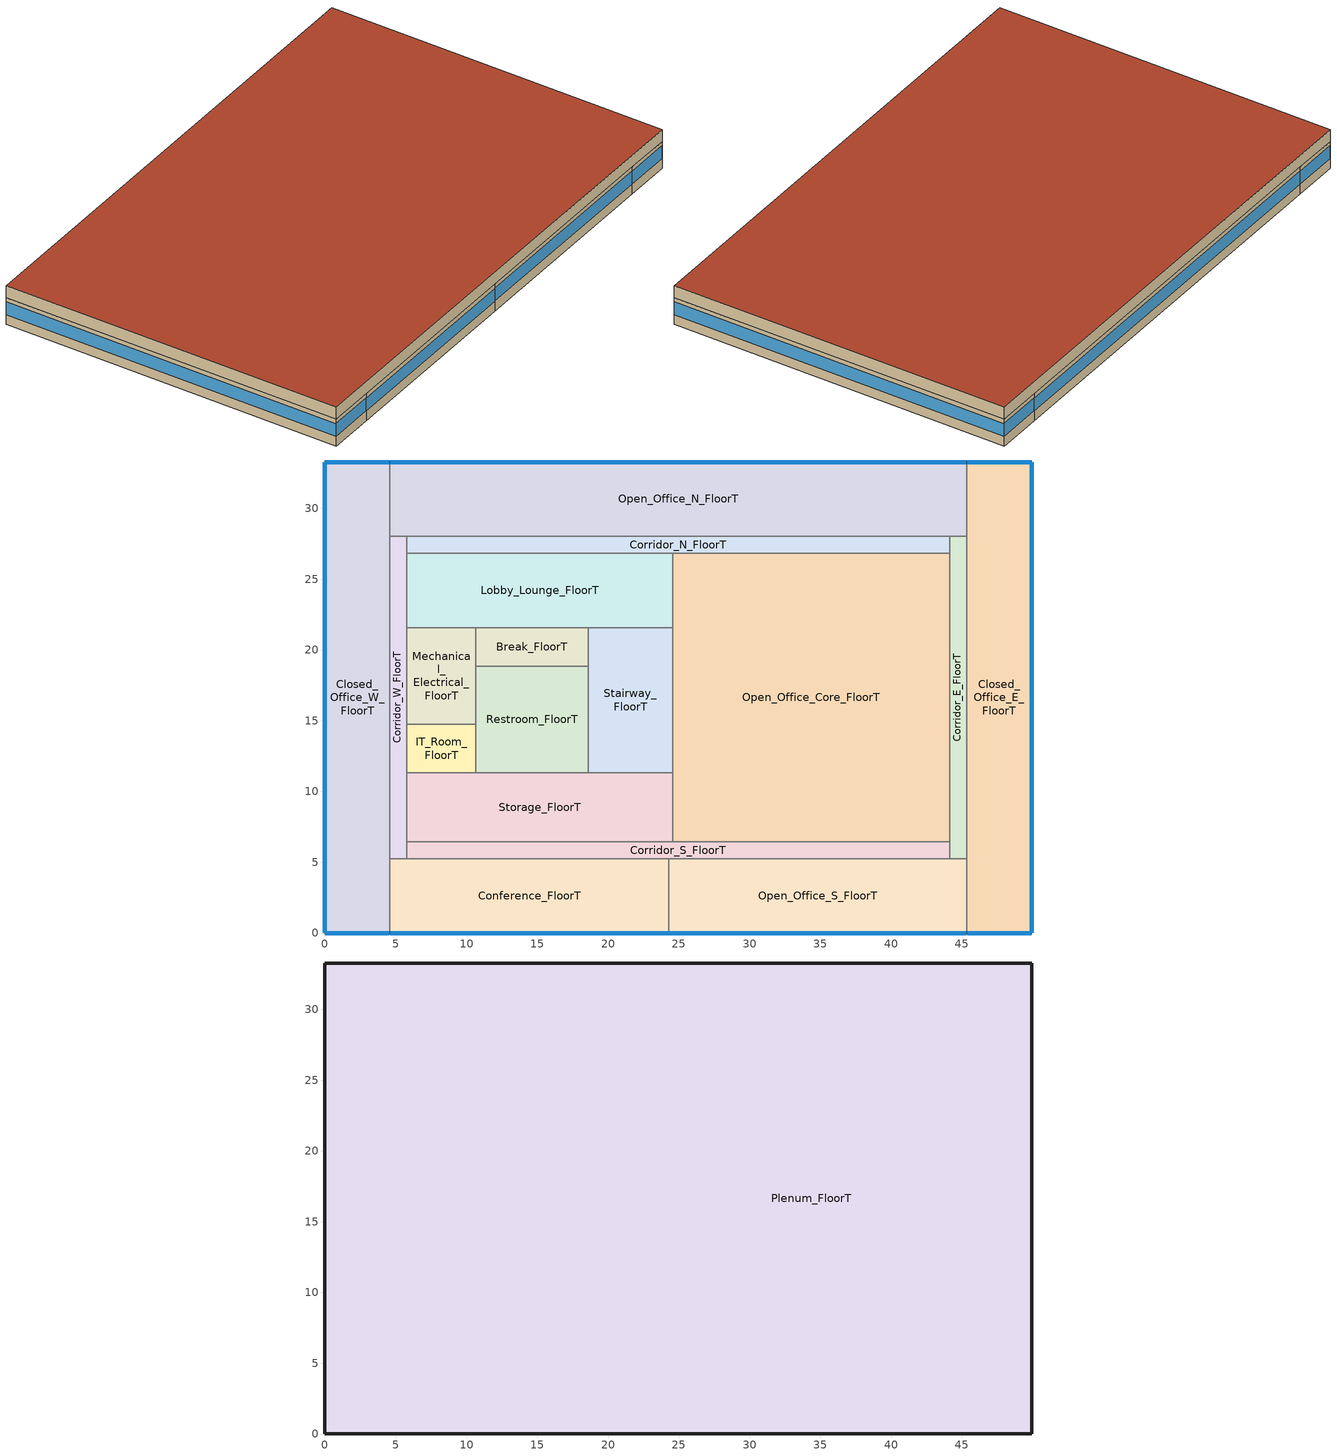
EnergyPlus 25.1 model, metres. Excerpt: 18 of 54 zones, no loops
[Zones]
Break_FloorT
 floor to Plenum_FloorM (IntFloor): 18.58,21.58 18.58,18.86 10.65,18.86 10.65,21.58 z7.92
 wall to Stairway_FloorT (IntWall_MetalFramed): 18.58,18.86 18.58,21.58 z7.92:10.67
 wall to Lobby_Lounge_FloorT (IntWall_MetalFramed): 18.58,21.58 10.65,21.58 z7.92:10.67
 wall to Restroom_FloorT (IntWall_MetalFramed): 10.65,18.86 18.58,18.86 z7.92:10.67
 wall to Mechanical_Electrical_FloorT (IntWall_MetalFramed): 10.65,21.58 10.65,18.86 z7.92:10.67
Closed_Office_E_FloorT
 floor to Plenum_FloorM (IntFloor): 49.91,33.27 49.91,0 45.34,0 45.34,33.27 z7.92
 wall outside (ExtWall_MetalFramed_NonRes): 45.34,0 49.91,0 49.91,33.27 45.34,33.27 z7.92:10.67
 wall to Corridor_E_FloorT (IntWall_MetalFramed): 45.34,28.04 45.34,5.24 z7.92:10.67
 wall to Open_Office_N_FloorT (IntWall_MetalFramed): 45.34,33.27 45.34,28.04 z7.92:10.67
 wall to Open_Office_S_FloorT (IntWall_MetalFramed): 45.34,5.24 45.34,0 z7.92:10.67
 window (FixedWindow_NonRes): 49.91,0.03 49.91,33.25 z8.95:10.23; 49.89,33.27 45.36,33.27 / 45.36,0 49.89,0 z8.95:10.24
Closed_Office_W_FloorT
 floor to Plenum_FloorM (IntFloor): 4.57,33.27 4.57,0 0,0 0,33.27 z7.92
 wall outside (ExtWall_MetalFramed_NonRes): 4.57,33.27 0,33.27 0,0 4.57,0 z7.92:10.67
 wall to Corridor_W_FloorT (IntWall_MetalFramed): 4.57,5.24 4.57,28.04 z7.92:10.67
 wall to Conference_FloorT (IntWall_MetalFramed): 4.57,0 4.57,5.24 z7.92:10.67
 wall to Open_Office_N_FloorT (IntWall_MetalFramed): 4.57,28.04 4.57,33.27 z7.92:10.67
 window (FixedWindow_NonRes): 4.55,33.27 0.03,33.27 / 0.03,0 4.55,0 z8.95:10.24; 0,33.25 0,0.03 z8.95:10.23
Conference_FloorT
 floor to Plenum_FloorM (IntFloor): 24.3,5.24 24.3,0 4.57,0 4.57,5.24 z7.92
 wall outside (ExtWall_MetalFramed_NonRes): 4.57,0 24.3,0 z7.92:10.67
 wall to Open_Office_S_FloorT (IntWall_MetalFramed): 24.3,0 24.3,5.24 z7.92:10.67
 wall to Corridor_S_FloorT (IntWall_MetalFramed): 24.3,5.24 5.79,5.24 z7.92:10.67
 wall to Corridor_W_FloorT (IntWall_MetalFramed): 5.79,5.24 4.57,5.24 z7.92:10.67
 window (FixedWindow_NonRes): 4.6,0 24.27,0 z8.95:10.23
Corridor_E_FloorT
 floor to Plenum_FloorM (IntFloor): 45.34,28.04 45.34,5.24 44.12,5.24 44.12,28.04 z7.92
 wall to Open_Office_N_FloorT (IntWall_MetalFramed): 45.34,28.04 44.12,28.04 z7.92:10.67
 wall to Open_Office_S_FloorT (IntWall_MetalFramed): 44.12,5.24 45.34,5.24 z7.92:10.67
 wall to Corridor_S_FloorT (IntWall_MetalFramed): 44.12,6.46 44.12,5.24 z7.92:10.67
 wall to Corridor_N_FloorT (IntWall_MetalFramed): 44.12,28.04 44.12,26.82 z7.92:10.67
 wall to Open_Office_Core_FloorT (IntWall_MetalFramed): 44.12,26.82 44.12,6.46 z7.92:10.67
Corridor_N_FloorT
 floor to Plenum_FloorM (IntFloor): 44.12,28.04 44.12,26.82 5.79,26.82 5.79,28.04 z7.92
 wall to Corridor_W_FloorT (IntWall_MetalFramed): 5.79,28.04 5.79,26.82 z7.92:10.67
 wall to Lobby_Lounge_FloorT (IntWall_MetalFramed): 5.79,26.82 24.57,26.82 z7.92:10.67
 wall to Open_Office_Core_FloorT (IntWall_MetalFramed): 24.57,26.82 44.12,26.82 z7.92:10.67
 wall to Open_Office_N_FloorT (IntWall_MetalFramed): 44.12,28.04 5.79,28.04 z7.92:10.67
Corridor_S_FloorT
 floor to Plenum_FloorM (IntFloor): 44.12,6.46 44.12,5.24 5.79,5.24 5.79,6.46 z7.92
 wall to Corridor_W_FloorT (IntWall_MetalFramed): 5.79,6.46 5.79,5.24 z7.92:10.67
 wall to Open_Office_Core_FloorT (IntWall_MetalFramed): 44.12,6.46 24.57,6.46 z7.92:10.67
 wall to Open_Office_S_FloorT (IntWall_MetalFramed): 24.3,5.24 44.12,5.24 z7.92:10.67
 wall to Storage_FloorT (IntWall_MetalFramed): 24.57,6.46 5.79,6.46 z7.92:10.67
Corridor_W_FloorT
 floor to Plenum_FloorM (IntFloor): 5.79,28.04 5.79,5.24 4.57,5.24 4.57,28.04 z7.92
 wall to Open_Office_N_FloorT (IntWall_MetalFramed): 5.79,28.04 4.57,28.04 z7.92:10.67
 wall to IT_Room_FloorT (IntWall_MetalFramed): 5.79,11.32 5.79,14.74 z7.92:10.67
 wall to Lobby_Lounge_FloorT (IntWall_MetalFramed): 5.79,21.58 5.79,26.82 z7.92:10.67
 wall to Mechanical_Electrical_FloorT (IntWall_MetalFramed): 5.79,14.74 5.79,21.58 z7.92:10.67
 wall to Storage_FloorT (IntWall_MetalFramed): 5.79,6.46 5.79,11.32 z7.92:10.67
IT_Room_FloorT
 floor to Plenum_FloorM (IntFloor): 10.65,14.74 10.65,11.32 5.79,11.32 5.79,14.74 z7.92
 wall to Restroom_FloorT (IntWall_MetalFramed): 10.65,11.32 10.65,14.74 z7.92:10.67
 wall to Mechanical_Electrical_FloorT (IntWall_MetalFramed): 10.65,14.74 5.79,14.74 z7.92:10.67
 wall to Storage_FloorT (IntWall_MetalFramed): 5.79,11.32 10.65,11.32 z7.92:10.67
Lobby_Lounge_FloorT
 floor to Plenum_FloorM (IntFloor): 24.57,26.82 24.57,21.58 5.79,21.58 5.79,26.82 z7.92
 wall to Open_Office_Core_FloorT (IntWall_MetalFramed): 24.57,21.58 24.57,26.82 z7.92:10.67
 wall to Mechanical_Electrical_FloorT (IntWall_MetalFramed): 5.79,21.58 10.65,21.58 z7.92:10.67
 wall to Stairway_FloorT (IntWall_MetalFramed): 18.58,21.58 24.57,21.58 z7.92:10.67
Mechanical_Electrical_FloorT
 floor to Plenum_FloorM (IntFloor): 10.65,21.58 10.65,14.74 5.79,14.74 5.79,21.58 z7.92
 wall to Restroom_FloorT (IntWall_MetalFramed): 10.65,14.74 10.65,18.86 z7.92:10.67
Open_Office_Core_FloorT
 floor to Plenum_FloorM (IntFloor): 44.12,26.82 44.12,6.46 24.57,6.46 24.57,26.82 z7.92
 wall to Stairway_FloorT (IntWall_MetalFramed): 24.57,21.58 24.57,11.32 z7.92:10.67
 wall to Storage_FloorT (IntWall_MetalFramed): 24.57,11.32 24.57,6.46 z7.92:10.67
Open_Office_N_FloorT
 floor to Plenum_FloorM (IntFloor): 45.34,33.27 45.34,28.04 4.57,28.04 4.57,33.27 z7.92
 wall outside (ExtWall_MetalFramed_NonRes): 45.34,33.27 4.57,33.27 z7.92:10.67
 window (FixedWindow_NonRes): 45.31,33.27 4.6,33.27 z8.95:10.23
Open_Office_S_FloorT
 floor to Plenum_FloorM (IntFloor): 45.34,5.24 45.34,0 24.3,0 24.3,5.24 z7.92
 wall outside (ExtWall_MetalFramed_NonRes): 24.3,0 45.34,0 z7.92:10.67
 window (FixedWindow_NonRes): 24.32,0 45.31,0 z8.95:10.23
Restroom_FloorT
 floor to Plenum_FloorM (IntFloor): 18.58,18.86 18.58,11.32 10.65,11.32 10.65,18.86 z7.92
 wall to Stairway_FloorT (IntWall_MetalFramed): 18.58,11.32 18.58,18.86 z7.92:10.67
 wall to Storage_FloorT (IntWall_MetalFramed): 10.65,11.32 18.58,11.32 z7.92:10.67
Stairway_FloorT
 floor to Plenum_FloorM (IntFloor): 24.57,21.58 24.57,11.32 18.58,11.32 18.58,21.58 z7.92
 wall to Storage_FloorT (IntWall_MetalFramed): 18.58,11.32 24.57,11.32 z7.92:10.67
Storage_FloorT
 floor to Plenum_FloorM (IntFloor): 24.57,11.32 24.57,6.46 5.79,6.46 5.79,11.32 z7.92
Plenum_FloorT
 floor to Break_FloorT (IntFloor): 18.58,21.58 18.58,18.86 10.65,18.86 10.65,21.58 z10.67
 floor to Closed_Office_E_FloorT (IntFloor): 49.91,33.27 49.91,0 45.34,0 45.34,33.27 z10.67
 floor to Closed_Office_W_FloorT (IntFloor): 4.57,33.27 4.57,0 0,0 0,33.27 z10.67
 floor to Conference_FloorT (IntFloor): 24.3,5.24 24.3,0 4.57,0 4.57,5.24 z10.67
 floor to Corridor_E_FloorT (IntFloor): 45.34,28.04 45.34,5.24 44.12,5.24 44.12,28.04 z10.67
 floor to Corridor_N_FloorT (IntFloor): 44.12,28.04 44.12,26.82 5.79,26.82 5.79,28.04 z10.67
 floor to Corridor_S_FloorT (IntFloor): 44.12,6.46 44.12,5.24 5.79,5.24 5.79,6.46 z10.67
 floor to Corridor_W_FloorT (IntFloor): 5.79,28.04 5.79,5.24 4.57,5.24 4.57,28.04 z10.67
 floor to IT_Room_FloorT (IntFloor): 10.65,14.74 10.65,11.32 5.79,11.32 5.79,14.74 z10.67
 floor to Lobby_Lounge_FloorT (IntFloor): 24.57,26.82 24.57,21.58 5.79,21.58 5.79,26.82 z10.67
 floor to Mechanical_Electrical_FloorT (IntFloor): 10.65,21.58 10.65,14.74 5.79,14.74 5.79,21.58 z10.67
 floor to Open_Office_Core_FloorT (IntFloor): 44.12,26.82 44.12,6.46 24.57,6.46 24.57,26.82 z10.67
 floor to Open_Office_N_FloorT (IntFloor): 45.34,33.27 45.34,28.04 4.57,28.04 4.57,33.27 z10.67
 floor to Open_Office_S_FloorT (IntFloor): 45.34,5.24 45.34,0 24.3,0 24.3,5.24 z10.67
 floor to Restroom_FloorT (IntFloor): 18.58,18.86 18.58,11.32 10.65,11.32 10.65,18.86 z10.67
 floor to Stairway_FloorT (IntFloor): 24.57,21.58 24.57,11.32 18.58,11.32 18.58,21.58 z10.67
 floor to Storage_FloorT (IntFloor): 24.57,11.32 24.57,6.46 5.79,6.46 5.79,11.32 z10.67
 wall outside (ExtWall_MetalFramed_NonRes): 49.91,0 49.91,33.27 0,33.27 0,0 49.91,0 z10.67:11.89
 roof outside (FlatRoof_WoodFramingAndOther_NonRes): 49.91,0 49.91,33.27 0,33.27 0,0 z11.89
[Building]
OfficeMedium: North Axis {deg}=0; Loads Convergence Tolerance Value {W}=0.5; Temperature Convergence Tolerance Value {deltaC}=0.5; Solar Distribution=FullExterior; Maximum Number of Warmup Days=50
[Site:Location]
SAN DIEGO INTL: Latitude {deg}=38.58; Longitude {deg}=-121.49; Time Zone {hr}=-8; Elevation {m}=4.572
[SizingPeriod:DesignDay] Day of Month=21; Day Type=SummerDesignDay; Dry-Bulb Temperature Range Modifier Type=DefaultMultipliers; Humidity Condition Type=WetBulb; Barometric Pressure {Pa}=101284; Wind Speed {m/s}=2; Wind Direction {deg}=300; Rain Indicator=No; Snow Indicator=No; Daylight Saving Time Indicator=No; Solar Model Indicator=ASHRAETau
Name | Month | Maximum Dry-Bulb Temperature {C} | Daily Dry-Bulb Temperature Range {deltaC} | Wetbulb or DewPoint at Maximum Dry-Bulb {C} | ASHRAE Clear Sky Optical Depth for Beam Irradiance (taub) | ASHRAE Clear Sky Optical Depth for Diffuse Irradiance (taud)
SAN DIEGO INTL  August .4% Condns DB=>MCWB | 8 | 29.8 | 4.8 | 20.9 | 0.399 | 2.408
SAN DIEGO INTL  July .4% Condns DB=>MCWB | 7 | 28 | 4.4 | 20.9 | 0.4 | 2.426
SAN DIEGO INTL  June .4% Condns DB=>MCWB | 6 | 26.9 | 4.2 | 19.3 | 0.371 | 2.424
SAN DIEGO INTL  November .4% Condns DB=>MCWB | 11 | 29.8 | 7.7 | 15.1 | 0.325 | 2.555
[Site:WaterMainsTemperature]
Calculation Method=Schedule; Temperature Schedule=WaterMainCZ07
[Material]
Name | Roughness | Thickness {m} | Conductivity {W/m-K} | Density {kg/m3} | Specific Heat {J/kg-K} | Thermal Absorptance | Solar Absorptance | Visible Absorptance
Air - Metal Wall Framing - 16 or 24 in. OC | Smooth | 0.1397 | 1.22017 | 1.28148 | 1004.832 | 0.9 | 0.7 | 0.7
ExtWall_MetalFramed_NonRes Insulation | Smooth | 0.0122936 | 0.0230188 | 16.0185 | 1130.436 | 0.9 | 0.7 | 0.7
Gypsum Board - 5/8 in. | MediumRough | 0.016002 | 0.158656 | 640.739 | 1130.436 | 0.9 | 0.7 | 0.8
Metal Standing Seam - 1/16 in. | Smooth | 0.0015875 | 15.363 | 7820.53 | 502.416 | 0.85 | 0.92 | 0.85
Stucco - 7/8 in. | MediumRough | 0.022352 | 0.700948 | 1855.1 | 837.36 | 0.9 | 0.7 | 0.8
Concrete - 140 lb/ft3 - 4 in. | MediumRough | 0.1016 | 1.9514 | 2239.06 | 921.096 | 0.9 | 0.7 | 0.8
Carpet - 3/4 in. | Smooth | 0.01905 | 0.0455183 | 288.332 | 1381.644 | 0.9 | 0.7 | 0.8
Metal Deck - 1/16 in. | MediumRough | 0.0015875 | 45.3452 | 7820.53 | 502.416 | 0.9 | 0.7 | 0.8
Built-up roofing | Rough | 0.0002413 | 0.023072 | 17940.7 | 6.10864e+06 | 0.9 | 0.7 | 0.8
FlatRoof_WoodFramingAndOther_NonRes Insulation | Smooth | 0.0446786 | 0.0230188 | 16.0185 | 1130.436 | 0.9 | 0.7 | 0.8
[WindowMaterial:SimpleGlazingSystem]
FixedWindow_NonRes Material: U-Factor {W/m2-K}=4.59939; Solar Heat Gain Coefficient=0.61; Visible Transmittance=0.42
[Construction]
FixedWindow_NonRes: FixedWindow_NonRes Material
IntWall_MetalFramed: Gypsum Board - 5/8 in., Air - Metal Wall Framing - 16 or 24 in. OC, Gypsum Board - 5/8 in.
ExtWall_MetalFramed_NonRes: Stucco - 7/8 in., ExtWall_MetalFramed_NonRes Insulation, Air - Metal Wall Framing - 16 or 24 in. OC, Gypsum Board - 5/8 in.
IntFloor: Metal Deck - 1/16 in., Concrete - 140 lb/ft3 - 4 in., Carpet - 3/4 in.
FlatRoof_WoodFramingAndOther_NonRes: Built-up roofing, Metal Standing Seam - 1/16 in., FlatRoof_WoodFramingAndOther_NonRes Insulation, Gypsum Board - 5/8 in.
[DAYLIGHTING:CONTROLS] Lighting Control Type=Continuous; Minimum Input Power Fraction for Continuous or ContinuousOff Dimming Control=0.1; Minimum Light Output Fraction for Continuous or ContinuousOff Dimming Control=0.1; Number of Stepped Control Steps=1; Probability Lighting will be Reset When Needed in Manual Stepped Control=1; Fraction of Lights Controlled by Reference Point 1=0; Fraction of Lights Controlled by Reference Point 2=0
Name | Zone or Space | Glare Calculation Daylighting Reference Point | Glare Calculation Azimuth Angle of View Direction Clockwise from Zone yAxis | Daylighting Reference Point 1 | Illuminance Setpoint at Reference Point 1 | Daylighting Reference Point 2 | Illuminance Setpoint at Reference Point 2
Closed_Office_E_FloorT DaylightingControls | Closed_Office_E_FloorT | Closed_Office_E_FloorT_DaylRefPt1 | 90 | Closed_Office_E_FloorT_DaylRefPt1 | 287.5 | Closed_Office_E_FloorT_DaylRefPt2 | 1150
Closed_Office_W_FloorT DaylightingControls | Closed_Office_W_FloorT | Closed_Office_W_FloorT_DaylRefPt1 | 270 | Closed_Office_W_FloorT_DaylRefPt1 | 287.5 | Closed_Office_W_FloorT_DaylRefPt2 | 1150
Conference_FloorT DaylightingControls | Conference_FloorT | Conference_FloorT_DaylRefPt1 | 180 | Conference_FloorT_DaylRefPt1 | 287.5 | Conference_FloorT_DaylRefPt2 | 1150
Open_Office_N_FloorT DaylightingControls | Open_Office_N_FloorT | Open_office_N_FloorT_DaylRefPt1 | 0 | Open_office_N_FloorT_DaylRefPt1 | 287.5 | Open_office_N_FloorT_DaylRefPt2 | 1150
Open_Office_S_FloorT DaylightingControls | Open_Office_S_FloorT | Open_office_S_FloorT_DaylRefPt2 | 180 | Open_office_S_FloorT_DaylRefPt2 | 1150 | Open_office_S_FloorT_DaylRefPt1 | 287.5
[Zone] Type=1; Multiplier=1; Ceiling Height {m}=autocalculate; Volume {m3}=autocalculate
Name | Floor Area {m2} | Part of Total Floor Area
Open_Office_Core_FloorT | 397.904 | Yes
Open_Office_N_FloorT | 213.49 | Yes
Closed_Office_W_FloorT; Closed_Office_E_FloorT | 152.162 | Yes
Open_Office_S_FloorT | 110.202 | Yes
Conference_FloorT | 103.288 | Yes
Lobby_Lounge_FloorT | 98.4006 | Yes
Storage_FloorT | 91.3382 | Yes
Mechanical_Electrical_FloorT | 33.1989 | Yes
IT_Room_FloorT | 16.6238 | Yes
Restroom_FloorT | 59.7903 | Yes
Break_FloorT | 21.5854 | Yes
Stairway_FloorT | 61.4453 | Yes
Corridor_W_FloorT; Corridor_E_FloorT | 27.8709 | Yes
Corridor_N_FloorT; Corridor_S_FloorT | 46.7276 | Yes
Plenum_FloorT | 1660.73 | No
[ZoneInfiltration:DesignFlowRate] Schedule=OfficeMediumOfficeInfiltration; Design Flow Rate Calculation Method=Flow/ExteriorWallArea; Flow Rate per Exterior Surface Area {m3/s-m2}=0.00153467; Constant Term Coefficient=1; Temperature Term Coefficient=0; Velocity Term Coefficient=0.224052; Velocity Squared Term Coefficient=0; Density Basis=Outdoor
Name | Zone or ZoneList or Space or SpaceList
Infil_Open_Office_Core_FloorT | Open_Office_Core_FloorT
Infil_Open_Office_N_FloorT | Open_Office_N_FloorT
Infil_Closed_Office_W_FloorT | Closed_Office_W_FloorT
Infil_Closed_Office_E_FloorT | Closed_Office_E_FloorT
Infil_Open_Office_S_FloorT | Open_Office_S_FloorT
Infil_Conference_FloorT | Conference_FloorT
Infil_Lobby_Lounge_FloorT | Lobby_Lounge_FloorT
Infil_Storage_FloorT | Storage_FloorT
Infil_Mechanical_Electrical_FloorT | Mechanical_Electrical_FloorT
Infil_IT_Room_FloorT | IT_Room_FloorT
Infil_Restroom_FloorT | Restroom_FloorT
Infil_Break_FloorT | Break_FloorT
Infil_Stairway_FloorT | Stairway_FloorT
Infil_Corridor_W_FloorT | Corridor_W_FloorT
Infil_Corridor_N_FloorT | Corridor_N_FloorT
Infil_Corridor_E_FloorT | Corridor_E_FloorT
Infil_Corridor_S_FloorT | Corridor_S_FloorT
[Exterior:Lights] Control Option=AstronomicalClock
Name | Schedule | Design Level {W}
ExtLights_Motion_OfficeMedium | OfficeMediumExtLightingMotionCtrl | 1860.3
ExtLights_NonMotion_OfficeMedium | OfficeMediumExtLightingNonMotionCtrl | 856.24
[Exterior:FuelEquipment]
Elevator_OfficeMedium: Fuel Use Type=Electricity; Schedule=OfficeMediumElevator; Design Level {W}=13930
[Schedule:Day:Hourly]
OfficeMediumOfficeInfiltrationWD: Fraction, 1, 1, 1, 1, 1, 0.25, 0.25, 0.25, 0.25, 0.25, 0.25, 0.25, 0.25, 0.25, 0.25, 0.25, 0.25, 0.25, 0.25, 0.25, 0.25, 0.25, 0.25, 0.25
OfficeMediumOfficeInfiltrationSat; OfficeMediumOfficeInfiltrationSun: Fraction, 1, 1, 1, 1, 1, 1, 1, 1, 1, 1, 1, 1, 1, 1, 1, 1, 1, 1, 1, 1, 1, 1, 1, 1
[Schedule:Week:Daily]
OfficeMediumElevatorWk: OfficeMediumElevatorSun, OfficeMediumElevatorWD, OfficeMediumElevatorWD, OfficeMediumElevatorWD, OfficeMediumElevatorWD, OfficeMediumElevatorWD, OfficeMediumElevatorSat, OfficeMediumElevatorSun, OfficeMediumElevatorSummer, OfficeMediumElevatorWinter, OfficeMediumElevatorSun, OfficeMediumElevatorSun
OfficeMediumExtLightingMotionCtrlWk: OfficeMediumExtLightingMotionCtrlSun, OfficeMediumExtLightingMotionCtrlWD, OfficeMediumExtLightingMotionCtrlWD, OfficeMediumExtLightingMotionCtrlWD, OfficeMediumExtLightingMotionCtrlWD, OfficeMediumExtLightingMotionCtrlWD, OfficeMediumExtLightingMotionCtrlSat, OfficeMediumExtLightingMotionCtrlSun, OfficeMediumExtLightingMotionCtrlWD, OfficeMediumExtLightingMotionCtrlWD, OfficeMediumExtLightingMotionCtrlSun, OfficeMediumExtLightingMotionCtrlSun
OfficeMediumExtLightingNonMotionCtrlWk: OfficeMediumExtLightingNonMotionCtrlSun, OfficeMediumExtLightingNonMotionCtrlWD, OfficeMediumExtLightingNonMotionCtrlWD, OfficeMediumExtLightingNonMotionCtrlWD, OfficeMediumExtLightingNonMotionCtrlWD, OfficeMediumExtLightingNonMotionCtrlWD, OfficeMediumExtLightingNonMotionCtrlSat, OfficeMediumExtLightingNonMotionCtrlSun, OfficeMediumExtLightingNonMotionCtrlWD, OfficeMediumExtLightingNonMotionCtrlWD, OfficeMediumExtLightingNonMotionCtrlSun, OfficeMediumExtLightingNonMotionCtrlSun
OfficeMediumOfficeInfiltrationWk: OfficeMediumOfficeInfiltrationSun, OfficeMediumOfficeInfiltrationWD, OfficeMediumOfficeInfiltrationWD, OfficeMediumOfficeInfiltrationWD, OfficeMediumOfficeInfiltrationWD, OfficeMediumOfficeInfiltrationWD, OfficeMediumOfficeInfiltrationSat, OfficeMediumOfficeInfiltrationSun, OfficeMediumOfficeInfiltrationWD, OfficeMediumOfficeInfiltrationWD, OfficeMediumOfficeInfiltrationSun, OfficeMediumOfficeInfiltrationSun
[Schedule:Year]
OfficeMediumElevator: Fraction, OfficeMediumElevatorWk, 1, 1, 12, 31
OfficeMediumExtLightingMotionCtrl: Fraction, OfficeMediumExtLightingMotionCtrlWk, 1, 1, 12, 31
OfficeMediumExtLightingNonMotionCtrl: Fraction, OfficeMediumExtLightingNonMotionCtrlWk, 1, 1, 12, 31
OfficeMediumOfficeInfiltration: Fraction, OfficeMediumOfficeInfiltrationWk, 1, 1, 12, 31
[Schedule:Compact]
WaterMainCZ07: Through: 1/31, For: AllDays, Until: 24:00, 14.89, Through: 2/28, For: AllDays, Until: 24:00, 14.67, Through: 3/31, For: AllDays, Until: 24:00, 15.17, Through: 4/30, For: AllDays, Until: 24:00, 14.94, Through: 5/31, For: AllDays, Until: 24:00, 15, Through: 6/30, For: AllDays, Until: 24:00, 15.67, Through: 7/31, For: AllDays, Until: 24:00, 16.11, Through: 8/31, For: AllDays, Until: 24:00, 16.72, Through: 9/30, For: AllDays, Until: 24:00, 17, Through: 10/31, For: AllDays, Until: 24:00, 17.11, Through: 11/30, For: AllDays, Until: 24:00, 16.39, Through: 12/31, For: AllDays, Until: 24:00, 15.39
